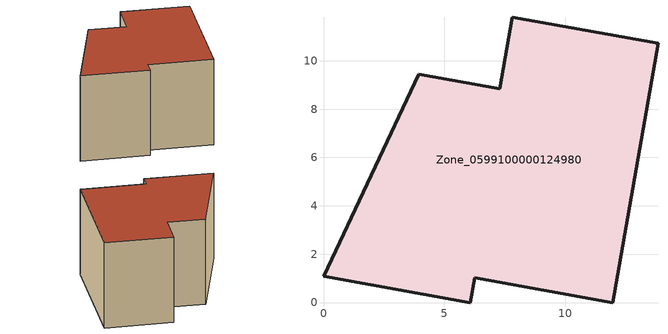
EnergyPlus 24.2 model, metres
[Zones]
Zone_0599100000124980
 floor ground (C_G): 7.29,8.84 7.81,11.79 13.83,10.72 11.95,0 6.25,1.02 6.07,0 0,1.08 3.93,9.45 z0
 wall outside (C_F): 3.93,9.45 0,1.08 6.07,0 6.25,1.02 11.95,0 13.83,10.72 7.81,11.79 7.29,8.84 3.93,9.45 z0:8.17
 roof outside (C_R): 6.25,1.02 11.95,0 13.83,10.72 7.81,11.79 7.29,8.84 3.93,9.45 0,1.08 6.07,0 z8.17
[BUILDING]
Pand.0599100000124980: North Axis=0; Terrain=City; Loads Convergence Tolerance Value=0.04; Temperature Convergence Tolerance Value=0.4; Solar Distribution=FullExterior; Maximum Number of Warmup Days=25; Minimum Number of Warmup Days=1
[Site:Location]
Rotterdam.The.Hague.AP_ZH_NLD Design_Conditions: Latitude=51.96; Longitude=4.45; Time Zone=1; Elevation=-4.5
[SITE:GROUNDTEMPERATURE:BUILDINGSURFACE]
18, 18, 18, 18, 18, 18, 18, 18, 18, 18, 18, 18
[MATERIAL] Thermal Absorptance=0.9; Solar Absorptance=0.7; Visible Absorptance=0.7
Name | Roughness | Thickness | Conductivity | Density | Specific Heat
G.TC.1946-1964 | MediumSmooth | 0.15 | 1 | 540 | 1210
F.TC.1946-1964 | Rough | 0.3 | 0.857143 | 1920 | 840
R.TC.1946-1964 | MediumRough | 0.2 | 0.235294 | 1500 | 1000
[CONSTRUCTION]
C_G: G.TC.1946-1964
C_F: F.TC.1946-1964
C_R: R.TC.1946-1964
[ZONE]
Zone_0599100000124980: Type=1; Multiplier=1; Ceiling Height=Autocalculate; Volume=Autocalculate; Floor Area=autocalculate; Part of Total Floor Area=Yes
[ZONEINFILTRATION:DESIGNFLOWRATE]
Infil_Zone_0599100000124980: Zone or ZoneList or Space or SpaceList=Zone_0599100000124980; Schedule=AlwaysOn; Design Flow Rate Calculation Method=Flow/Area; Flow Rate per Floor Area=0.003; Constant Term Coefficient=1; Temperature Term Coefficient=0; Velocity Term Coefficient=0; Velocity Squared Term Coefficient=0
[HVACTEMPLATE:ZONE:IDEALLOADSAIRSYSTEM]
Zone_0599100000124980: Maximum Heating Supply Air Temperature=50; Minimum Cooling Supply Air Temperature=13; Maximum Heating Supply Air Humidity Ratio=0.0156; Minimum Cooling Supply Air Humidity Ratio=0.0077; Heating Limit=NoLimit; Cooling Limit=NoLimit; Dehumidification Control Type=ConstantSensibleHeatRatio; Cooling Sensible Heat Ratio=0.7; Dehumidification Setpoint=60; Humidification Control Type=None; Humidification Setpoint=30; Outdoor Air Method=None; Outdoor Air Flow Rate per Person=0.00944; Outdoor Air Flow Rate per Zone Floor Area=0; Outdoor Air Flow Rate per Zone=0; Demand Controlled Ventilation Type=None; Outdoor Air Economizer Type=NoEconomizer; Heat Recovery Type=None; Sensible Heat Recovery Effectiveness=0.7; Latent Heat Recovery Effectiveness=0.65
[ZONECONTROL:THERMOSTAT]
ThermostatControl_Zone_0599100000124980: Zone or ZoneList=Zone_0599100000124980; Control Type Schedule=DualSetpointControlType; Control 1=Thermostat_Zone_0599100000124980; Temperature Difference Between Cutout And Setpoint=0
[THERMOSTATSETPOINT:DUALSETPOINT]
Thermostat_Zone_0599100000124980: Heating Setpoint Temperature Schedule=HeatingSetpoint_Zone_0599100000124980; Cooling Setpoint Temperature Schedule=CoolingSetpoint_Zone_0599100000124980
[SCHEDULE:COMPACT]
HeatingSetpoint_Zone_0599100000124980: Through: 12/31, For: AllDays, Until: 24:00, 21
CoolingSetpoint_Zone_0599100000124980: Through: 12/31, For: AllDays, Until: 24:00, 24
DualSetpointControlType: Through: 12/31, For: AllDays, Until: 24:00, 4
AlwaysOn: Through: 12/31, For: AllDays, Until: 24:00, 1
